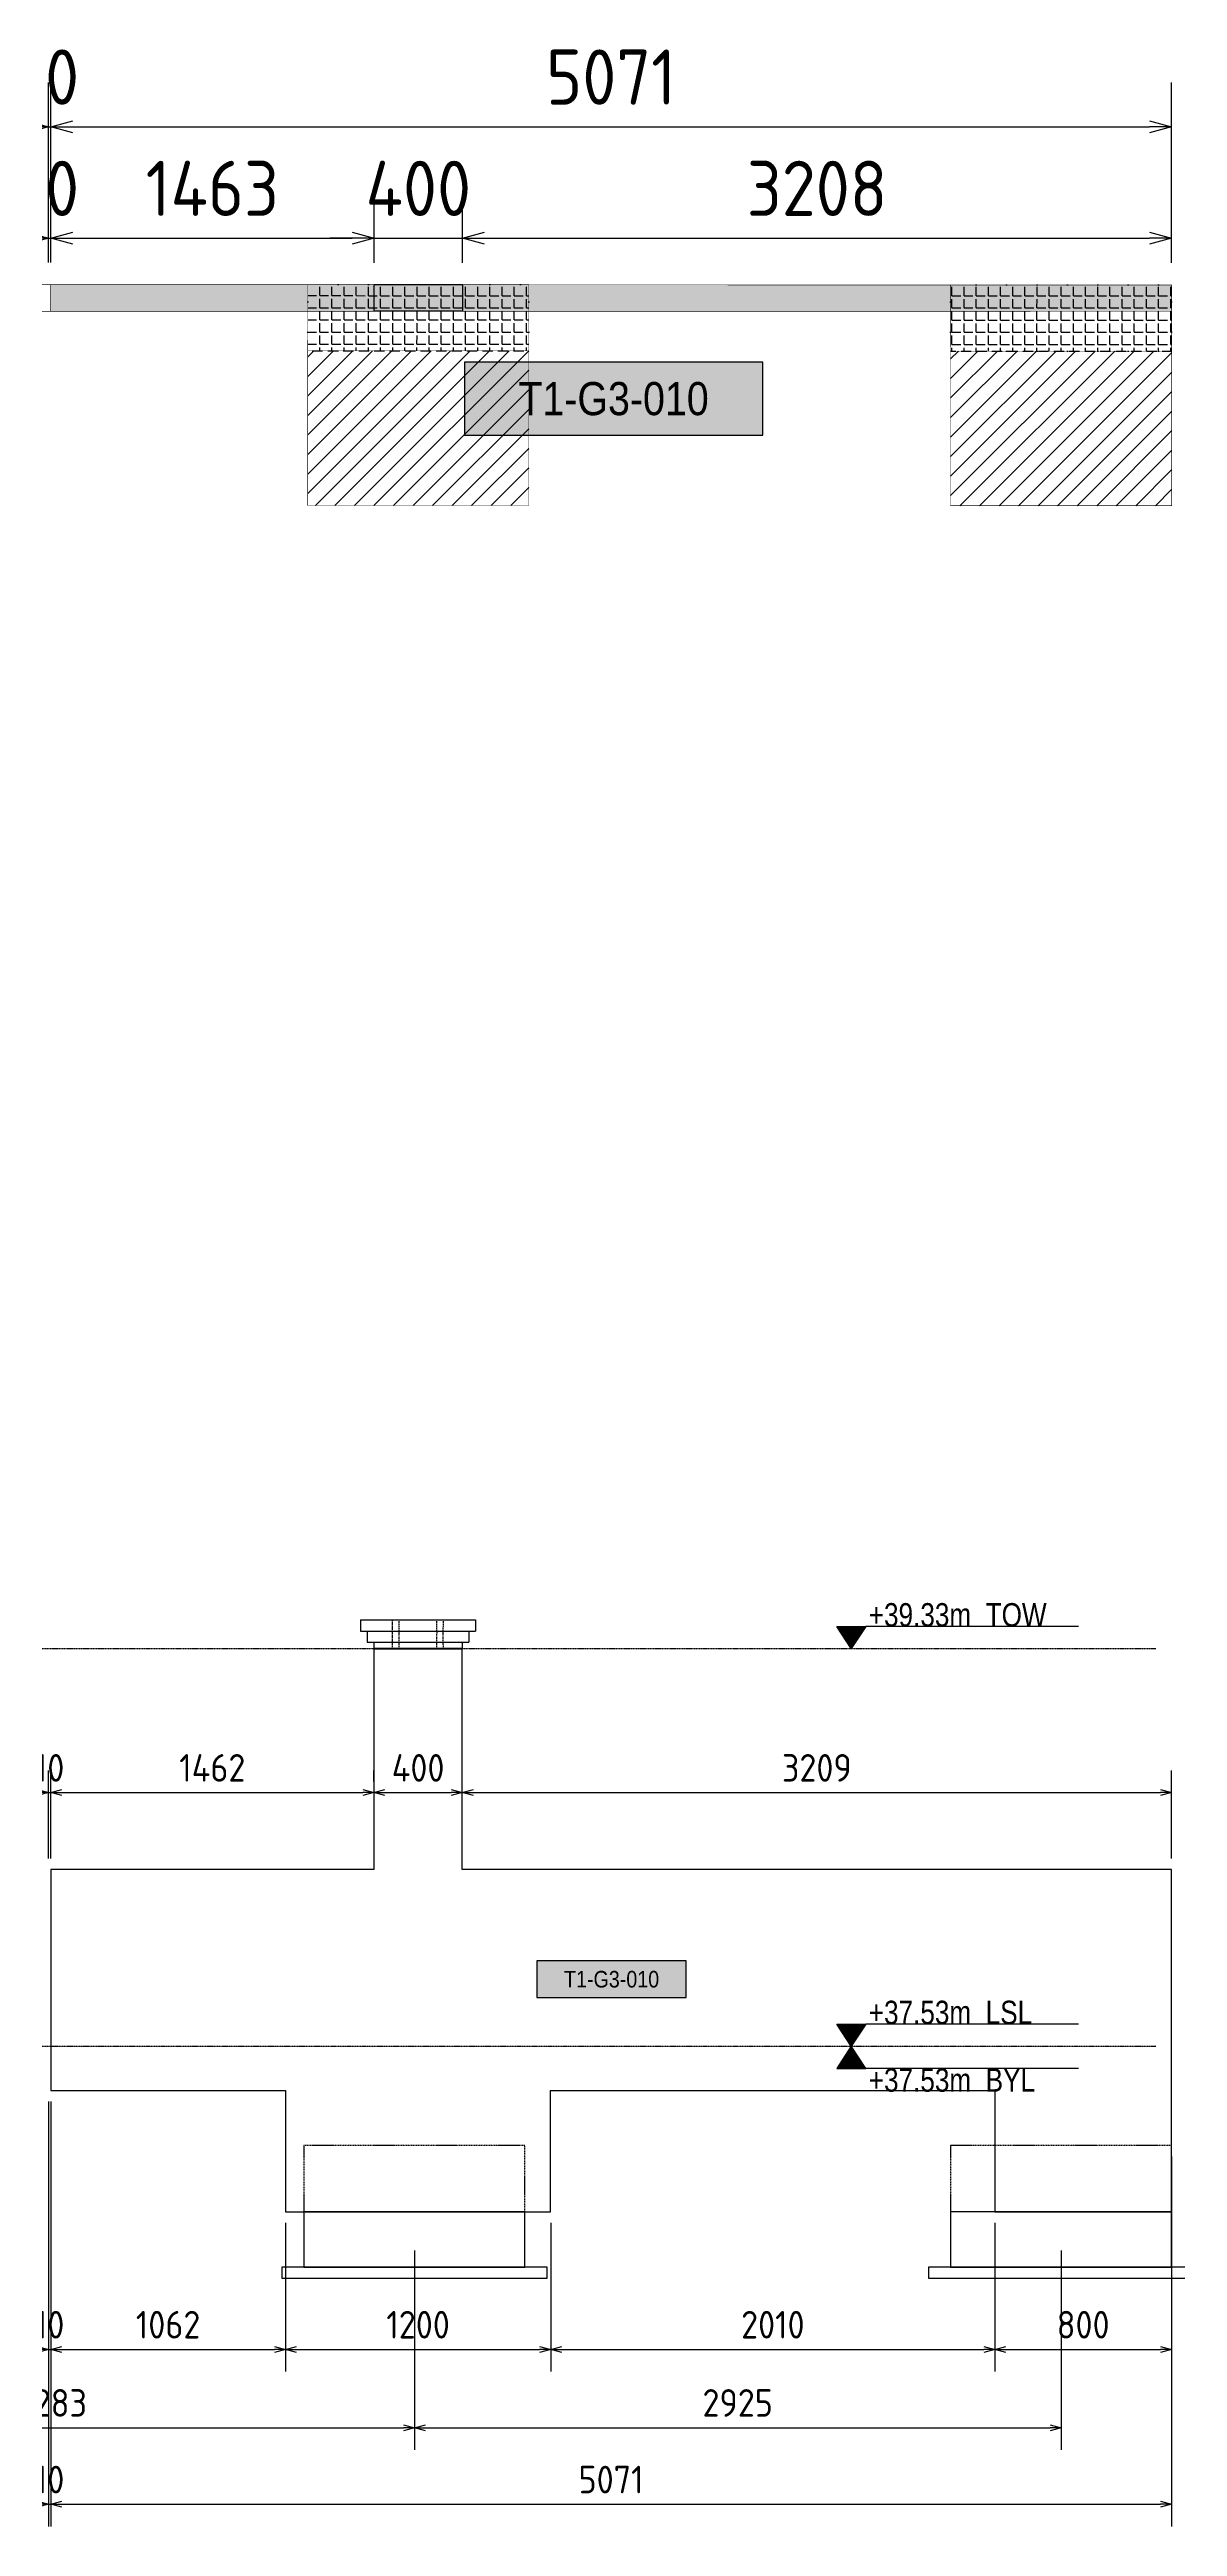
# Model space of a CAD drawing. Header units: centimetres. Extents: x -6122352 to 7132207, y -1694241 to 1947892.
# Drawn here: x 3286203 to 3291305, y 101677 to 112890 of the extents above; entities that cross this region are included whole.
import ezdxf
from ezdxf.enums import TextEntityAlignment as Align

# ---------------------------------------------------------------- set-up
doc = ezdxf.new("R2010")
doc.units = ezdxf.units.CM
doc.header["$MEASUREMENT"] = 0
doc.header["$PDMODE"] = 66
doc.header["$PDSIZE"] = 100
for name, pattern in [('23585-XR-AR-END-SETTING OUT PLAN$0$HIDDEN', [0.375, 0.25, -0.125]), ('DASHED2', [0.375, 0.25, -0.125]), ('DXK_LINE_DOT2', [3.9198, 1.9599, -1.9599])]:
    doc.linetypes.add(name, pattern=pattern)
for name, color, linetype in [('@MI-FOOTINGS', 7, 'Continuous'), ('@MI-TYPE-01', 30, 'Continuous'), ('JML-Dimension', 1, 'Continuous'), ('PANEL-TAGS', 7, 'Continuous'), ('SECTION', 130, 'Continuous')]:
    doc.layers.add(name, color=color, linetype=linetype)
doc.styles.add('PANELTAG_STYLE', font='arial.ttf')
doc.styles.add('Schueco-BEMSTIL', font='isocpeur.ttf', dxfattribs={"width": 0.9})
doc.styles.add('txt-Pisa-std', font='arial.ttf', dxfattribs={"width": 0.8})
doc.dimstyles.new('MI- JWC-TXT-2.5 MM', dxfattribs={"dimscale": 1.5, "dimtxt": 2.5, "dimasz": 1, "dimexe": 2, "dimexo": 1, "dimgap": 1, "dimtad": 1, "dimdec": 0, "dimdsep": 46, "dimtxsty": 'Schueco-BEMSTIL', "dimblk": 'OPEN30', "dimcen": 0, "dimdle": 2, "dimclrd": 140, "dimclre": 8, "dimclrt": 40, "dimadec": 0, "dimazin": 2, "dimtfac": 1, "dimtdec": 0, "dimtix": 1, "dimtmove": 2, "dimatfit": 3, "dimldrblk": 'OPEN', "dimfxl": 2, "dimlwd": -1, "dimlwe": -1, "dimarcsym": 0})

# ---------------------------------------------------------------- blocks, each defined once
blk = doc.blocks.new('RCC COPING')
at = {"layer": '@MI-TYPE-01', "transparency": 33554679}
h = blk.add_hatch(color=8, dxfattribs=at)
h.dxf.hatch_style = 1
h.paths.add_polyline_path([(60, 200), (-60, 200), (-60, -200), (60, -200)])
at = {"layer": '@MI-TYPE-01', "color": 30}
blk.add_lwpolyline([(-60, 200), (60, 200), (60, -200), (-60, -200)], close=True, dxfattribs=at)
blk = doc.blocks.new('_Open30')
at = {"color": 0, "linetype": 'ByBlock', "lineweight": -2}
for p, q in [((-1, 0.27), (0, 0)), ((0, 0), (-1, -0.27)), ((0, 0), (-1, 0))]:
    blk.add_line(p, q, dxfattribs=at)
blk = doc.blocks.new('*D3773')
at = {"layer": '@MI-TYPE-01', "color": 140, "transparency": 16777216}
for p, q in [((22654, -113430), (22654, -113330)), ((22654, -113540), (22654, -113530)), ((22654, -113640), (22654, -113740))]:
    blk.add_line(p, q, dxfattribs=at)
at = {"layer": '@MI-TYPE-01', "color": 8, "transparency": 16777216}
for p, q in [((23269, -113530), (22454, -113530)), ((23269, -113540), (22454, -113540))]:
    blk.add_line(p, q, dxfattribs=at)
at = {"layer": 'Defpoints', "color": 0, "transparency": 16777216}
for p in [(22654, -113530), (23369, -113530), (23369, -113540)]:
    blk.add_point(p, dxfattribs=at)
at = {"layer": '@MI-TYPE-01', "color": 140, "transparency": 16777216, "xscale": 100, "yscale": 100, "zscale": 100}
for p, rotation in [((22654, -113530), 270), ((22654, -113540), 90)]:
    blk.add_blockref('_Open30', p, dxfattribs=dict(at, rotation=rotation))
at = {"layer": '@MI-TYPE-01', "color": 40, "transparency": 16777216, "insert": (22429, -113535), "char_height": 250, "attachment_point": 5, "rotation": 90, "style": 'Schueco-BEMSTIL'}
blk.add_mtext('10', dxfattribs=at)
blk = doc.blocks.new('_Open')
at = {"color": 0, "linetype": 'ByBlock', "lineweight": -2}
for p, q in [((-1, 0.2), (0, 0)), ((-1, -0.2), (0, 0)), ((0, 0), (-1, 0))]:
    blk.add_line(p, q, dxfattribs=at)
blk = doc.blocks.new('*D3774')
at = {"layer": '@MI-TYPE-01', "color": 8, "transparency": 16777216}
for p, q in [((23270, -108459), (22454, -108459)), ((23269, -113530), (22454, -113530))]:
    blk.add_line(p, q, dxfattribs=at)
at = {"layer": '@MI-TYPE-01', "color": 140, "transparency": 16777216}
blk.add_line((22654, -113430), (22654, -108559), dxfattribs=at)
at = {"layer": 'Defpoints', "color": 0, "transparency": 16777216}
for p in [(22654, -108459), (23370, -108459), (23369, -113530)]:
    blk.add_point(p, dxfattribs=at)
at = {"layer": '@MI-TYPE-01', "color": 140, "transparency": 16777216, "xscale": 100, "yscale": 100, "zscale": 100}
for p, rotation in [((22654, -108459), 90), ((22654, -113530), 270)]:
    blk.add_blockref('_Open30', p, dxfattribs=dict(at, rotation=rotation))
at = {"layer": '@MI-TYPE-01', "color": 40, "transparency": 16777216, "insert": (22429, -110995), "char_height": 250, "attachment_point": 5, "rotation": 90, "style": 'Schueco-BEMSTIL'}
blk.add_mtext('5071', dxfattribs=at)
blk = doc.blocks.new('*D3785')
at = {"layer": '@MI-TYPE-01', "color": 140, "transparency": 16777216}
for p, q in [((23158, -113430), (23158, -113330)), ((23158, -113540), (23158, -113530)), ((23158, -113640), (23158, -113740))]:
    blk.add_line(p, q, dxfattribs=at)
at = {"layer": '@MI-TYPE-01', "color": 8, "transparency": 16777216}
for p, q in [((23268, -113530), (22958, -113530)), ((23268, -113540), (22958, -113540))]:
    blk.add_line(p, q, dxfattribs=at)
at = {"layer": 'Defpoints', "color": 0, "transparency": 16777216}
for p in [(23158, -113530), (23368, -113530), (23368, -113540)]:
    blk.add_point(p, dxfattribs=at)
at = {"layer": '@MI-TYPE-01', "color": 140, "transparency": 16777216, "xscale": 100, "yscale": 100, "zscale": 100}
for p, rotation in [((23158, -113530), 270), ((23158, -113540), 90)]:
    blk.add_blockref('_Open30', p, dxfattribs=dict(at, rotation=rotation))
at = {"layer": '@MI-TYPE-01', "color": 40, "transparency": 16777216, "insert": (22933, -113535), "char_height": 250, "attachment_point": 5, "rotation": 90, "style": 'Schueco-BEMSTIL'}
blk.add_mtext('10', dxfattribs=at)
blk = doc.blocks.new('*D3786')
at = {"layer": '@MI-TYPE-01', "color": 8, "transparency": 16777216}
for p, q in [((23270, -112067), (22958, -112067)), ((23268, -113530), (22958, -113530))]:
    blk.add_line(p, q, dxfattribs=at)
at = {"layer": '@MI-TYPE-01', "color": 140, "transparency": 16777216}
blk.add_line((23158, -113430), (23158, -112167), dxfattribs=at)
at = {"layer": 'Defpoints', "color": 0, "transparency": 16777216}
for p in [(23158, -112067), (23370, -112067), (23368, -113530)]:
    blk.add_point(p, dxfattribs=at)
at = {"layer": '@MI-TYPE-01', "color": 140, "transparency": 16777216, "xscale": 100, "yscale": 100, "zscale": 100}
for p, rotation in [((23158, -112067), 90), ((23158, -113530), 270)]:
    blk.add_blockref('_Open30', p, dxfattribs=dict(at, rotation=rotation))
at = {"layer": '@MI-TYPE-01', "color": 40, "transparency": 16777216, "insert": (22933, -112799), "char_height": 250, "attachment_point": 5, "rotation": 90, "style": 'Schueco-BEMSTIL'}
blk.add_mtext('1463', dxfattribs=at)
blk = doc.blocks.new('*D3787')
at = {"layer": '@MI-TYPE-01', "color": 140, "transparency": 16777216}
for p, q in [((23158, -111567), (23158, -111467)), ((23158, -112067), (23158, -111667)), ((23158, -112167), (23158, -112267))]:
    blk.add_line(p, q, dxfattribs=at)
at = {"layer": '@MI-TYPE-01', "color": 8, "transparency": 16777216}
for p, q in [((23270, -111667), (22958, -111667)), ((23270, -112067), (22958, -112067))]:
    blk.add_line(p, q, dxfattribs=at)
at = {"layer": 'Defpoints', "color": 0, "transparency": 16777216}
for p in [(23158, -111667), (23370, -111667), (23370, -112067)]:
    blk.add_point(p, dxfattribs=at)
at = {"layer": '@MI-TYPE-01', "color": 140, "transparency": 16777216, "xscale": 100, "yscale": 100, "zscale": 100}
for p, rotation in [((23158, -111667), 270), ((23158, -112067), 90)]:
    blk.add_blockref('_Open30', p, dxfattribs=dict(at, rotation=rotation))
at = {"layer": '@MI-TYPE-01', "color": 40, "transparency": 16777216, "insert": (22933, -111867), "char_height": 250, "attachment_point": 5, "rotation": 90, "style": 'Schueco-BEMSTIL'}
blk.add_mtext('400', dxfattribs=at)
blk = doc.blocks.new('*D3788')
at = {"layer": '@MI-TYPE-01', "color": 8, "transparency": 16777216}
for p, q in [((23270, -108459), (22958, -108459)), ((23270, -111667), (22958, -111667))]:
    blk.add_line(p, q, dxfattribs=at)
at = {"layer": '@MI-TYPE-01', "color": 140, "transparency": 16777216}
blk.add_line((23158, -111567), (23158, -108559), dxfattribs=at)
at = {"layer": 'Defpoints', "color": 0, "transparency": 16777216}
for p in [(23158, -108459), (23370, -108459), (23370, -111667)]:
    blk.add_point(p, dxfattribs=at)
at = {"layer": '@MI-TYPE-01', "color": 140, "transparency": 16777216, "xscale": 100, "yscale": 100, "zscale": 100}
for p, rotation in [((23158, -108459), 90), ((23158, -111667), 270)]:
    blk.add_blockref('_Open30', p, dxfattribs=dict(at, rotation=rotation))
at = {"layer": '@MI-TYPE-01', "color": 40, "transparency": 16777216, "insert": (22933, -110063), "char_height": 250, "attachment_point": 5, "rotation": 90, "style": 'Schueco-BEMSTIL'}
blk.add_mtext('3208', dxfattribs=at)
blk = doc.blocks.new('T1-FOOTING')
at = {"transparency": 33554679}
h = blk.add_hatch(dxfattribs=at)
h.set_pattern_fill('ANGLE', color=256, scale=500)
h.set_pattern_definition([(0, (0, 0), (0, 137.5), [100, -37.5]), (90, (0, 0), (-137.5, 8e-15), [100, -37.5])])
h.paths.add_polyline_path([(-500, -300), (500, -300), (500, 0), (-500, 0)])
h.paths.add_polyline_path([(-499.75, -299.75), (499.75, -299.75), (499.75, -0.25), (-499.75, -0.25)], flags=16)
h = blk.add_hatch(dxfattribs=at)
h.set_pattern_fill('ANGLE', color=8, scale=200)
h.set_pattern_definition([(0, (0, 0), (0, 55), [40, -15]), (90, (0, 0), (-55, 3e-15), [40, -15])])
h.paths.add_polyline_path([(500, -300), (500, 0), (-500, 0), (-500, -300)])
h = blk.add_hatch(dxfattribs=at)
h.set_pattern_fill('ANSI31', color=8, scale=500)
h.paths.add_polyline_path([(500, -1000), (500, -300), (-500, -300), (-500, -1000)])
at = {"layer": '@MI-TYPE-01', "color": 240, "linetype": 'DASHED2', "true_color": 0xed1f24}
blk.add_line((-500, -300), (500, -300), dxfattribs=at)
at = {"layer": '@MI-TYPE-01', "color": 240, "true_color": 0xed1f24, "const_width": 2.5}
blk.add_lwpolyline([(-500, 0), (500, 0), (500, -1000), (-500, -1000)], close=True, dxfattribs=at)
blk = doc.blocks.new('PANELTAG')
at = {"layer": 'PANEL-TAGS', "color": 1}
blk.add_lwpolyline([(-13.5, -3.3), (13.5, -3.3), (13.5, 3.3), (-13.5, 3.3)], close=True, dxfattribs=at)
at = {"layer": 'PANEL-TAGS', "color": 40, "true_color": 0xffd700}
blk.add_solid([(-13.5, -3.3), (13.5, -3.3), (-13.5, 3.3), (13.5, 3.3)], dxfattribs=at)
at = {"layer": 'PANEL-TAGS', "color": 5, "style": 'PANELTAG_STYLE', "width": 0.85}
blk.add_attdef('TAGNO', text='', height=3, dxfattribs=at).set_placement((0, 0), align=Align.MIDDLE)
blk = doc.blocks.new('*D4995')
at = {"layer": '@MI-TYPE-01', "color": 8, "transparency": 16777216}
for p, q in [((3286198, 103601), (3286198, 102378)), ((3286208, 103601), (3286208, 102378))]:
    blk.add_line(p, q, dxfattribs=at)
at = {"layer": '@MI-TYPE-01', "color": 140, "transparency": 16777216}
for p, q in [((3286148, 102478), (3286098, 102478)), ((3286198, 102478), (3286208, 102478)), ((3286258, 102478), (3286308, 102478))]:
    blk.add_line(p, q, dxfattribs=at)
at = {"layer": 'Defpoints', "color": 0, "transparency": 16777216}
for p in [(3286198, 103651), (3286208, 103651), (3286208, 102478)]:
    blk.add_point(p, dxfattribs=at)
at = {"layer": '@MI-TYPE-01', "color": 140, "transparency": 16777216, "xscale": 50, "yscale": 50, "zscale": 50}
blk.add_blockref('_Open30', (3286198, 102478), dxfattribs=at)
at = {"layer": '@MI-TYPE-01', "color": 140, "transparency": 16777216, "xscale": 50, "yscale": 50, "zscale": 50, "rotation": 180}
blk.add_blockref('_Open30', (3286208, 102478), dxfattribs=at)
at = {"layer": '@MI-TYPE-01', "color": 40, "transparency": 16777216, "insert": (3286203, 102590), "char_height": 125, "attachment_point": 5, "style": 'Schueco-BEMSTIL'}
blk.add_mtext('10', dxfattribs=at)
blk = doc.blocks.new('*D4996')
at = {"layer": '@MI-TYPE-01', "color": 8, "transparency": 16777216}
for p, q in [((3286208, 103601), (3286208, 102378)), ((3287270, 103051), (3287270, 102378))]:
    blk.add_line(p, q, dxfattribs=at)
at = {"layer": '@MI-TYPE-01', "color": 140, "transparency": 16777216}
blk.add_line((3286258, 102478), (3287220, 102478), dxfattribs=at)
at = {"layer": 'Defpoints', "color": 0, "transparency": 16777216}
for p in [(3286208, 103651), (3287270, 103101), (3287270, 102478)]:
    blk.add_point(p, dxfattribs=at)
at = {"layer": '@MI-TYPE-01', "color": 140, "transparency": 16777216, "xscale": 50, "yscale": 50, "zscale": 50, "rotation": 180}
blk.add_blockref('_Open30', (3286208, 102478), dxfattribs=at)
at = {"layer": '@MI-TYPE-01', "color": 140, "transparency": 16777216, "xscale": 50, "yscale": 50, "zscale": 50}
blk.add_blockref('_Open30', (3287270, 102478), dxfattribs=at)
at = {"layer": '@MI-TYPE-01', "color": 40, "transparency": 16777216, "insert": (3286739, 102590), "char_height": 125, "attachment_point": 5, "style": 'Schueco-BEMSTIL'}
blk.add_mtext('1062', dxfattribs=at)
blk = doc.blocks.new('*D4997')
at = {"layer": '@MI-TYPE-01', "color": 8, "transparency": 16777216}
for p, q in [((3287270, 103051), (3287270, 102378)), ((3288470, 103051), (3288470, 102378))]:
    blk.add_line(p, q, dxfattribs=at)
at = {"layer": '@MI-TYPE-01', "color": 140, "transparency": 16777216}
blk.add_line((3287320, 102478), (3288420, 102478), dxfattribs=at)
at = {"layer": 'Defpoints', "color": 0, "transparency": 16777216}
for p in [(3287270, 103101), (3288470, 103101), (3288470, 102478)]:
    blk.add_point(p, dxfattribs=at)
at = {"layer": '@MI-TYPE-01', "color": 140, "transparency": 16777216, "xscale": 50, "yscale": 50, "zscale": 50, "rotation": 180}
blk.add_blockref('_Open30', (3287270, 102478), dxfattribs=at)
at = {"layer": '@MI-TYPE-01', "color": 140, "transparency": 16777216, "xscale": 50, "yscale": 50, "zscale": 50}
blk.add_blockref('_Open30', (3288470, 102478), dxfattribs=at)
at = {"layer": '@MI-TYPE-01', "color": 40, "transparency": 16777216, "insert": (3287870, 102590), "char_height": 125, "attachment_point": 5, "style": 'Schueco-BEMSTIL'}
blk.add_mtext('1200', dxfattribs=at)
blk = doc.blocks.new('*D4998')
at = {"layer": '@MI-TYPE-01', "color": 8, "transparency": 16777216}
for p, q in [((3288470, 103051), (3288470, 102378)), ((3290479, 103051), (3290479, 102378))]:
    blk.add_line(p, q, dxfattribs=at)
at = {"layer": '@MI-TYPE-01', "color": 140, "transparency": 16777216}
blk.add_line((3288520, 102478), (3290429, 102478), dxfattribs=at)
at = {"layer": 'Defpoints', "color": 0, "transparency": 16777216}
for p in [(3288470, 103101), (3290479, 103101), (3290479, 102478)]:
    blk.add_point(p, dxfattribs=at)
at = {"layer": '@MI-TYPE-01', "color": 140, "transparency": 16777216, "xscale": 50, "yscale": 50, "zscale": 50, "rotation": 180}
blk.add_blockref('_Open30', (3288470, 102478), dxfattribs=at)
at = {"layer": '@MI-TYPE-01', "color": 140, "transparency": 16777216, "xscale": 50, "yscale": 50, "zscale": 50}
blk.add_blockref('_Open30', (3290479, 102478), dxfattribs=at)
at = {"layer": '@MI-TYPE-01', "color": 40, "transparency": 16777216, "insert": (3289475, 102590), "char_height": 125, "attachment_point": 5, "style": 'Schueco-BEMSTIL'}
blk.add_mtext('2010', dxfattribs=at)
blk = doc.blocks.new('*D4999')
at = {"layer": '@MI-TYPE-01', "color": 8, "transparency": 16777216}
for p, q in [((3290479, 103051), (3290479, 102378)), ((3291279, 103051), (3291279, 102378))]:
    blk.add_line(p, q, dxfattribs=at)
at = {"layer": '@MI-TYPE-01', "color": 140, "transparency": 16777216}
blk.add_line((3290529, 102478), (3291229, 102478), dxfattribs=at)
at = {"layer": 'Defpoints', "color": 0, "transparency": 16777216}
for p in [(3290479, 103101), (3291279, 103101), (3291279, 102478)]:
    blk.add_point(p, dxfattribs=at)
at = {"layer": '@MI-TYPE-01', "color": 140, "transparency": 16777216, "xscale": 50, "yscale": 50, "zscale": 50, "rotation": 180}
blk.add_blockref('_Open30', (3290479, 102478), dxfattribs=at)
at = {"layer": '@MI-TYPE-01', "color": 140, "transparency": 16777216, "xscale": 50, "yscale": 50, "zscale": 50}
blk.add_blockref('_Open30', (3291279, 102478), dxfattribs=at)
at = {"layer": '@MI-TYPE-01', "color": 40, "transparency": 16777216, "insert": (3290879, 102590), "char_height": 125, "attachment_point": 5, "style": 'Schueco-BEMSTIL'}
blk.add_mtext('800', dxfattribs=at)
blk = doc.blocks.new('T1-FOOTING ELEVATION')
at = {"color": 9}
blk.add_lwpolyline([(-600, -250), (600, -250), (600, -300), (-600, -300)], close=True, dxfattribs=at)
at = {"layer": '@MI-TYPE-01', "color": 114, "linetype": '23585-XR-AR-END-SETTING OUT PLAN$0$HIDDEN', "ltscale": 20, "true_color": 0x139b48}
blk.add_lwpolyline([(-500, 0), (-500, 300), (500, 300), (500, 0)], dxfattribs=at)
at = {"layer": '@MI-TYPE-01', "color": 114, "true_color": 0x139b48}
blk.add_lwpolyline([(-500, 0), (500, 0), (500, -250), (-500, -250)], close=True, dxfattribs=at)
blk = doc.blocks.new('*D5003')
at = {"layer": '@MI-TYPE-01', "color": 8, "transparency": 16777216}
for p, q in [((3284570, 102926), (3284570, 102023)), ((3287854, 102926), (3287854, 102023))]:
    blk.add_line(p, q, dxfattribs=at)
at = {"layer": '@MI-TYPE-01', "color": 140, "transparency": 16777216}
blk.add_line((3284620, 102123), (3287804, 102123), dxfattribs=at)
at = {"layer": 'Defpoints', "color": 0, "transparency": 16777216}
for p in [(3284570, 102976), (3287854, 102976), (3287854, 102123)]:
    blk.add_point(p, dxfattribs=at)
at = {"layer": '@MI-TYPE-01', "color": 140, "transparency": 16777216, "xscale": 50, "yscale": 50, "zscale": 50, "rotation": 180}
blk.add_blockref('_Open30', (3284570, 102123), dxfattribs=at)
at = {"layer": '@MI-TYPE-01', "color": 140, "transparency": 16777216, "xscale": 50, "yscale": 50, "zscale": 50}
blk.add_blockref('_Open30', (3287854, 102123), dxfattribs=at)
at = {"layer": '@MI-TYPE-01', "color": 40, "transparency": 16777216, "insert": (3286212, 102236), "char_height": 125, "attachment_point": 5, "style": 'Schueco-BEMSTIL'}
blk.add_mtext('3283', dxfattribs=at)
blk = doc.blocks.new('*D5004')
at = {"layer": '@MI-TYPE-01', "color": 8, "transparency": 16777216}
for p, q in [((3287854, 102926), (3287854, 102023)), ((3290779, 102926), (3290779, 102023))]:
    blk.add_line(p, q, dxfattribs=at)
at = {"layer": '@MI-TYPE-01', "color": 140, "transparency": 16777216}
blk.add_line((3287904, 102123), (3290729, 102123), dxfattribs=at)
at = {"layer": 'Defpoints', "color": 0, "transparency": 16777216}
for p in [(3287854, 102976), (3290779, 102976), (3290779, 102123)]:
    blk.add_point(p, dxfattribs=at)
at = {"layer": '@MI-TYPE-01', "color": 140, "transparency": 16777216, "xscale": 50, "yscale": 50, "zscale": 50, "rotation": 180}
blk.add_blockref('_Open30', (3287854, 102123), dxfattribs=at)
at = {"layer": '@MI-TYPE-01', "color": 140, "transparency": 16777216, "xscale": 50, "yscale": 50, "zscale": 50}
blk.add_blockref('_Open30', (3290779, 102123), dxfattribs=at)
at = {"layer": '@MI-TYPE-01', "color": 40, "transparency": 16777216, "insert": (3289316, 102236), "char_height": 125, "attachment_point": 5, "style": 'Schueco-BEMSTIL'}
blk.add_mtext('2925', dxfattribs=at)
blk = doc.blocks.new('*D5007')
at = {"layer": '@MI-TYPE-01', "color": 8, "transparency": 16777216}
for p, q in [((3286198, 103601), (3286198, 101677)), ((3286208, 103601), (3286208, 101677))]:
    blk.add_line(p, q, dxfattribs=at)
at = {"layer": '@MI-TYPE-01', "color": 140, "transparency": 16777216}
for p, q in [((3286148, 101777), (3286098, 101777)), ((3286198, 101777), (3286208, 101777)), ((3286258, 101777), (3286308, 101777))]:
    blk.add_line(p, q, dxfattribs=at)
at = {"layer": 'Defpoints', "color": 0, "transparency": 16777216}
for p in [(3286198, 103651), (3286208, 103651), (3286208, 101777)]:
    blk.add_point(p, dxfattribs=at)
at = {"layer": '@MI-TYPE-01', "color": 140, "transparency": 16777216, "xscale": 50, "yscale": 50, "zscale": 50}
blk.add_blockref('_Open30', (3286198, 101777), dxfattribs=at)
at = {"layer": '@MI-TYPE-01', "color": 140, "transparency": 16777216, "xscale": 50, "yscale": 50, "zscale": 50, "rotation": 180}
blk.add_blockref('_Open30', (3286208, 101777), dxfattribs=at)
at = {"layer": '@MI-TYPE-01', "color": 40, "transparency": 16777216, "insert": (3286203, 101889), "char_height": 125, "attachment_point": 5, "style": 'Schueco-BEMSTIL'}
blk.add_mtext('10', dxfattribs=at)
blk = doc.blocks.new('*D5008')
at = {"layer": '@MI-TYPE-01', "color": 8, "transparency": 16777216}
for p, q in [((3286208, 103601), (3286208, 101677)), ((3291279, 103351), (3291279, 101677))]:
    blk.add_line(p, q, dxfattribs=at)
at = {"layer": '@MI-TYPE-01', "color": 140, "transparency": 16777216}
blk.add_line((3286258, 101777), (3291229, 101777), dxfattribs=at)
at = {"layer": 'Defpoints', "color": 0, "transparency": 16777216}
for p in [(3286208, 103651), (3291279, 103401), (3291279, 101777)]:
    blk.add_point(p, dxfattribs=at)
at = {"layer": '@MI-TYPE-01', "color": 140, "transparency": 16777216, "xscale": 50, "yscale": 50, "zscale": 50, "rotation": 180}
blk.add_blockref('_Open30', (3286208, 101777), dxfattribs=at)
at = {"layer": '@MI-TYPE-01', "color": 140, "transparency": 16777216, "xscale": 50, "yscale": 50, "zscale": 50}
blk.add_blockref('_Open30', (3291279, 101777), dxfattribs=at)
at = {"layer": '@MI-TYPE-01', "color": 40, "transparency": 16777216, "insert": (3288743, 101889), "char_height": 125, "attachment_point": 5, "style": 'Schueco-BEMSTIL'}
blk.add_mtext('5071', dxfattribs=at)
blk = doc.blocks.new('*D5019')
at = {"layer": '@MI-TYPE-01', "color": 8, "transparency": 16777216}
for p, q in [((3286198, 104701), (3286198, 105099)), ((3286208, 104701), (3286208, 105099))]:
    blk.add_line(p, q, dxfattribs=at)
at = {"layer": '@MI-TYPE-01', "color": 140, "transparency": 16777216}
for p, q in [((3286148, 104999), (3286098, 104999)), ((3286198, 104999), (3286208, 104999)), ((3286258, 104999), (3286308, 104999))]:
    blk.add_line(p, q, dxfattribs=at)
at = {"layer": 'Defpoints', "color": 0, "transparency": 16777216}
for p in [(3286208, 104999), (3286198, 104651), (3286208, 104651)]:
    blk.add_point(p, dxfattribs=at)
at = {"layer": '@MI-TYPE-01', "color": 140, "transparency": 16777216, "xscale": 50, "yscale": 50, "zscale": 50}
blk.add_blockref('_Open30', (3286198, 104999), dxfattribs=at)
at = {"layer": '@MI-TYPE-01', "color": 140, "transparency": 16777216, "xscale": 50, "yscale": 50, "zscale": 50, "rotation": 180}
blk.add_blockref('_Open30', (3286208, 104999), dxfattribs=at)
at = {"layer": '@MI-TYPE-01', "color": 40, "transparency": 16777216, "insert": (3286203, 105111), "char_height": 125, "attachment_point": 5, "style": 'Schueco-BEMSTIL'}
blk.add_mtext('10', dxfattribs=at)
blk = doc.blocks.new('*D5020')
at = {"layer": '@MI-TYPE-01', "color": 8, "transparency": 16777216}
for p, q in [((3286208, 104701), (3286208, 105099)), ((3287670, 105049), (3287670, 105099))]:
    blk.add_line(p, q, dxfattribs=at)
at = {"layer": '@MI-TYPE-01', "color": 140, "transparency": 16777216}
blk.add_line((3286258, 104999), (3287620, 104999), dxfattribs=at)
at = {"layer": 'Defpoints', "color": 0, "transparency": 16777216}
for p in [(3287670, 104999), (3287670, 104999), (3286208, 104651)]:
    blk.add_point(p, dxfattribs=at)
at = {"layer": '@MI-TYPE-01', "color": 140, "transparency": 16777216, "xscale": 50, "yscale": 50, "zscale": 50, "rotation": 180}
blk.add_blockref('_Open30', (3286208, 104999), dxfattribs=at)
at = {"layer": '@MI-TYPE-01', "color": 140, "transparency": 16777216, "xscale": 50, "yscale": 50, "zscale": 50}
blk.add_blockref('_Open30', (3287670, 104999), dxfattribs=at)
at = {"layer": '@MI-TYPE-01', "color": 40, "transparency": 16777216, "insert": (3286939, 105111), "char_height": 125, "attachment_point": 5, "style": 'Schueco-BEMSTIL'}
blk.add_mtext('1462', dxfattribs=at)
blk = doc.blocks.new('*D5021')
at = {"layer": '@MI-TYPE-01', "color": 8, "transparency": 16777216}
for p, q in [((3287670, 105049), (3287670, 105099)), ((3288070, 105048), (3288070, 105099))]:
    blk.add_line(p, q, dxfattribs=at)
at = {"layer": '@MI-TYPE-01', "color": 140, "transparency": 16777216}
blk.add_line((3287720, 104999), (3288020, 104999), dxfattribs=at)
at = {"layer": 'Defpoints', "color": 0, "transparency": 16777216}
for p in [(3287670, 104999), (3288070, 104999), (3288070, 104998)]:
    blk.add_point(p, dxfattribs=at)
at = {"layer": '@MI-TYPE-01', "color": 140, "transparency": 16777216, "xscale": 50, "yscale": 50, "zscale": 50, "rotation": 180}
blk.add_blockref('_Open30', (3287670, 104999), dxfattribs=at)
at = {"layer": '@MI-TYPE-01', "color": 140, "transparency": 16777216, "xscale": 50, "yscale": 50, "zscale": 50}
blk.add_blockref('_Open30', (3288070, 104999), dxfattribs=at)
at = {"layer": '@MI-TYPE-01', "color": 40, "transparency": 16777216, "insert": (3287870, 105111), "char_height": 125, "attachment_point": 5, "style": 'Schueco-BEMSTIL'}
blk.add_mtext('400', dxfattribs=at)
blk = doc.blocks.new('*D5022')
at = {"layer": '@MI-TYPE-01', "color": 8, "transparency": 16777216}
for p, q in [((3288070, 105048), (3288070, 105099)), ((3291279, 104701), (3291279, 105099))]:
    blk.add_line(p, q, dxfattribs=at)
at = {"layer": '@MI-TYPE-01', "color": 140, "transparency": 16777216}
blk.add_line((3288120, 104999), (3291229, 104999), dxfattribs=at)
at = {"layer": 'Defpoints', "color": 0, "transparency": 16777216}
for p in [(3288070, 104998), (3291279, 104999), (3291279, 104651)]:
    blk.add_point(p, dxfattribs=at)
at = {"layer": '@MI-TYPE-01', "color": 140, "transparency": 16777216, "xscale": 50, "yscale": 50, "zscale": 50, "rotation": 180}
blk.add_blockref('_Open30', (3288070, 104999), dxfattribs=at)
at = {"layer": '@MI-TYPE-01', "color": 140, "transparency": 16777216, "xscale": 50, "yscale": 50, "zscale": 50}
blk.add_blockref('_Open30', (3291279, 104999), dxfattribs=at)
at = {"layer": '@MI-TYPE-01', "color": 40, "transparency": 16777216, "insert": (3289674, 105111), "char_height": 125, "attachment_point": 5, "style": 'Schueco-BEMSTIL'}
blk.add_mtext('3209', dxfattribs=at)
blk = doc.blocks.new('*U2058')
at = {"layer": 'JML-Dimension'}
h = blk.add_hatch(color=10, dxfattribs=at)
h.dxf.hatch_style = 1
h.paths.add_polyline_path([(0, 0), (-1.54, 2.37), (1.54, 2.37)])
blk.add_line((24.31, 2.37), (1.54, 2.37), dxfattribs=at)
blk.add_lwpolyline([(0, 0), (-1.54, 2.37), (1.54, 2.37), (0, 0)], dxfattribs=at)
at = {"color": 5, "style": 'txt-Pisa-std', "width": 0.8}
blk.add_attdef('+0.0', text='', height=2.5, dxfattribs=at).set_placement((1.87, 2.37), align=Align.BOTTOM_LEFT)
blk = doc.blocks.new('COPING')
at = {"color": 144, "linetype": 'Continuous', "true_color": 0x1571b2}
for p, q in [((-40577, 19537), (-40057, 19537)), ((-40577, 19537), (-40577, 19487)), ((-40057, 19537), (-40057, 19487)), ((-40577, 19487), (-40057, 19487)), ((-40547, 19487), (-40547, 19437)), ((-40547, 19437), (-40087, 19437)), ((-40517, 19437), (-40517, 19407)), ((-40517, 19407), (-40117, 19407)), ((-40117, 19437), (-40117, 19407)), ((-40087, 19487), (-40087, 19437))]:
    blk.add_line(p, q, dxfattribs=at)
at = {"color": 144, "linetype": 'DXK_LINE_DOT2', "true_color": 0x1571b2}
for p, q in [((-40432, 19437), (-40432, 19537)), ((-40402, 19487), (-40402, 19537)), ((-40232, 19487), (-40232, 19537)), ((-40203, 19487), (-40202, 19537)), ((-40432, 19407), (-40432, 19437)), ((-40403, 19438), (-40402, 19487)), ((-40402, 19407), (-40402, 19437)), ((-40232, 19438), (-40231, 19487)), ((-40232, 19407), (-40232, 19437)), ((-40203, 19438), (-40203, 19486)), ((-40202, 19407), (-40203, 19437))]:
    blk.add_line(p, q, dxfattribs=at)
blk = doc.blocks.new('A$Cc26d3cc2')
at = {"layer": '@MI-TYPE-01', "transparency": 33554679}
h = blk.add_hatch(color=30, dxfattribs=at)
h.dxf.hatch_style = 1
h.paths.add_polyline_path([(-119.2, 6710), (-117.6, 11781.3), (2.4, 11781.2), (0.8, 6710)])
at = {"layer": '@MI-TYPE-01', "color": 30, "const_width": 2.5}
for points in [[(-121.3, -6367), (-117.6, 11781.3), (2.4, 11781.3), (-1.3, -6367)], [(-119.2, 6710), (-117.6, 11781.3), (2.4, 11781.2), (0.8, 6710)]]:
    blk.add_lwpolyline(points, close=True, dxfattribs=at)
at = {"layer": '@MI-FOOTINGS', "color": 240, "true_color": 0xed1f24, "rotation": 89.98973417812736}
for p in [(-118.4, 11281.3), (-119.4, 8373.2)]:
    blk.add_blockref('T1-FOOTING', p, dxfattribs=at)
at = {"layer": '@MI-TYPE-01', "color": 30}
blk.add_blockref('RCC COPING', (-59.4, 8373.2), dxfattribs=at)
at = {"layer": 'PANEL-TAGS'}
ref = blk.add_blockref('PANELTAG', (396.9, 9256.5), dxfattribs=dict(at, xscale=50.00000000000001, yscale=50.00000000000001, zscale=50.00000000000001, rotation=90.00000000000001))
ref.add_attrib('TAGNO', 'T1-G3-010', dxfattribs={"color": 5, "height": 150, "rotation": 90, "style": 'PANELTAG_STYLE', "width": 0.85}).set_placement((396.9, 9256.5), align=Align.MIDDLE_CENTER)
at = {"layer": '@MI-TYPE-01'}
for base, p1, p2, picture, middle in [((-833.5, 11781.3), (-118.6, 6710), (-117.6, 11781.3), '*D3774', (-1058.5, 9245.6)), ((-329.6, 11781.3), (-118.2, 8573.2), (-117.6, 11781.3), '*D3788', (-554.6, 10177.2)), ((-329.6, 8573.2), (-118.3, 8173.2), (-118.2, 8573.2), '*D3787', (-554.6, 8373.2)), ((-329.6, 8173.2), (-120.2, 6710), (-118.3, 8173.2), '*D3786', (-554.6, 7441.6)), ((-833.5, 6710), (-118.6, 6700), (-118.6, 6710), '*D3773', (-1058.5, 6705)), ((-329.6, 6710), (-119.8, 6700), (-120.2, 6710), '*D3785', (-554.6, 6705))]:
    dim = blk.add_linear_dim(base=base, p1=p1, p2=p2, angle=90, dimstyle='MI- JWC-TXT-2.5 MM', dxfattribs=at)
    dim.commit()
    dim.dimension.update_dxf_attribs({"geometry": picture, "text_midpoint": middle, "insert": (-23487.9, 120240.3)})

msp = doc.modelspace()

# ---------------------------------------------------------------- linework, layer by layer
at = {"color": 160, "linetype": 'DASHED2', "ltscale": 5}
for points in [[(3272613.23849, 105650.78667), (3291208.11894, 105650.78667)], [(3272613.23849, 103850.78667), (3291208.11894, 103850.78667)]]:
    msp.add_lwpolyline(points, dxfattribs=at)
at = {"layer": '@MI-TYPE-01', "color": 30}
msp.add_lwpolyline([(3291279.03669, 104650.78667), (3288069.72967, 104650.78667), (3288069.72967, 105650.78667), (3287669.72967, 105650.78667), (3287669.72967, 104650.78667), (3286207.72967, 104650.78667), (3286207.72967, 103650.78667), (3287269.72967, 103650.78667), (3287269.72967, 103100.78667), (3288469.72967, 103100.78667), (3288469.72967, 103650.78667), (3290479.49005, 103650.78667), (3290479.49005, 103100.78667), (3291279.03669, 103100.78667)], close=True, dxfattribs=at)

# ---------------------------------------------------------------- block references
msp.add_blockref('COPING', (3328186.83409, 86243.46847))
at = {"layer": '@MI-TYPE-01', "rotation": 270}
msp.add_blockref('A$Cc26d3cc2', (3279497.76917, 111706.76826), dxfattribs=at)
at = {"layer": '@MI-TYPE-01', "color": 30, "xscale": -1}
for p in [(3287853.53979, 103100.78667), (3290779.03669, 103100.78667)]:
    msp.add_blockref('T1-FOOTING ELEVATION', p, dxfattribs=at)
at = {"layer": 'PANEL-TAGS', "color": 30}
ref = msp.add_blockref('PANELTAG', (3288745.38925, 104154.2679), dxfattribs=dict(at, xscale=25, yscale=25, zscale=25))
ref.add_attrib('TAGNO', 'T1-G3-010', dxfattribs={"color": 5, "height": 75, "style": 'PANELTAG_STYLE', "width": 0.85}).set_placement((3288745.38925, 104154.2679), align=Align.MIDDLE_CENTER)
at = {"layer": 'SECTION', "color": 6}
ref = msp.add_blockref('*U2058', (3289829.91112, 105650.78667), dxfattribs=dict(at, xscale=42.30147098076819, yscale=42.30147098076819, zscale=42.30147098076819))
ref.add_attrib('+0.0', '+39.33m  TOW', (3289909.03977, 105751.04373), dxfattribs={"layer": 'JML-Dimension', "color": 5, "height": 105.7536775, "style": 'txt-Pisa-std', "width": 0.8})
ref = msp.add_blockref('*U2058', (3289829.91112, 103850.78667), dxfattribs=dict(at, xscale=42.30147098076819, yscale=42.30147098076819, zscale=42.30147098076819))
ref.add_attrib('+0.0', '+37.53m  LSL', (3289909.03977, 103951.04373), dxfattribs={"layer": 'JML-Dimension', "color": 5, "height": 105.7536775, "style": 'txt-Pisa-std', "width": 0.8})
ref = msp.add_blockref('*U2058', (3289829.91112, 103850.78667), dxfattribs=dict(at, xscale=-42.30147098076819, yscale=42.30147098076819, zscale=42.30147098076819, rotation=180))
ref.add_attrib('+0.0', '+37.53m  BYL', (3289909.03977, 103644.84806), dxfattribs={"layer": 'JML-Dimension', "color": 5, "height": 105.7536775, "style": 'txt-Pisa-std', "width": 0.8})

# ---------------------------------------------------------------- dimensions: what is measured, and where the dimension line sits
at = {"layer": '@MI-TYPE-01', "color": 30}
for base, p1, p2, picture, middle in [((3286207.72967, 104998.50747), (3286197.73538, 104650.90325), (3286207.72967, 104650.78667), '*D5019', (3286202.73253, 105111.00747)), ((3287669.72967, 104998.50747), (3286207.72967, 104650.78667), (3287669.72967, 104998.50747), '*D5020', (3286938.72967, 105111.00747)), ((3288069.72967, 104998.50747), (3287669.72967, 104998.50747), (3288069.72967, 104997.50747), '*D5021', (3287869.72967, 105111.00747)), ((3291279.03669, 104998.50747), (3288069.72967, 104997.50747), (3291279.03669, 104650.78667), '*D5022', (3289674.38318, 105111.00747)), ((3286207.72967, 101776.66695), (3286197.73538, 103650.78667), (3286207.72967, 103650.78667), '*D5007', (3286202.73253, 101889.16695)), ((3291279.03669, 101776.66695), (3286207.72967, 103650.78667), (3291279.03669, 103400.78667), '*D5008', (3288743.38318, 101889.16695)), ((3287853.53979, 102123.19644), (3284570.24334, 102975.78667), (3287853.53979, 102975.78667), '*D5003', (3286211.89156, 102235.69644)), ((3290779.03669, 102123.19644), (3287853.53979, 102975.78667), (3290779.03669, 102975.78667), '*D5004', (3289316.28824, 102235.69644))]:
    dim = msp.add_linear_dim(base=base, p1=p1, p2=p2, dimstyle='MI- JWC-TXT-2.5 MM', dxfattribs=at)
    dim.commit()
    dim.dimension.update_dxf_attribs({"geometry": picture, "text_midpoint": middle})
for base, p1, p2, picture, middle in [((3286207.72967, 102477.79839), (3286197.73538, 103650.78667), (3286207.72967, 103650.78667), '*D4995', (3286202.73253, 102477.79839)), ((3287269.72967, 102477.79839), (3286207.72967, 103650.78667), (3287269.72967, 103100.78667), '*D4996', (3286738.72967, 102477.79839)), ((3288469.72967, 102477.79839), (3287269.72967, 103100.78667), (3288469.72967, 103100.78667), '*D4997', (3287869.72967, 102477.79839)), ((3290479.49005, 102477.79839), (3288469.72967, 103100.78667), (3290479.49005, 103100.78667), '*D4998', (3289474.60986, 102477.79839)), ((3291279.03669, 102477.79839), (3290479.49005, 103100.78667), (3291279.03669, 103100.78667), '*D4999', (3290879.26337, 102477.79839))]:
    dim = msp.add_linear_dim(base=base, p1=p1, p2=p2, dimstyle='MI- JWC-TXT-2.5 MM', dxfattribs=at)
    dim.commit()
    dim.dimension.update_dxf_attribs({"geometry": picture, "text_midpoint": middle, "dimtype": 160})

doc.saveas('drawing.dxf')
